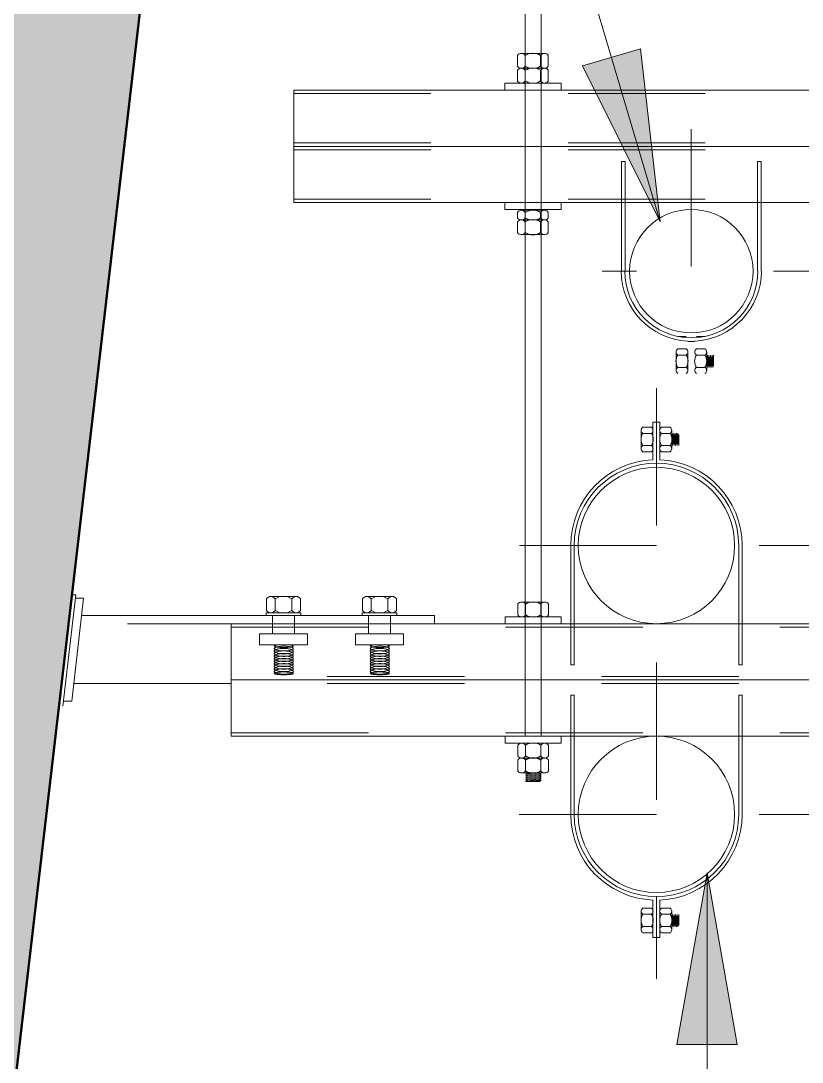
# Model space of a CAD drawing. Header units: metres. Extents: x -353 to -169, y 1 to 28.
# Drawn here: x -218.705 to -218.136, y 20.303 to 21.062 of the extents above; entities that cross this region are included whole.
import ezdxf

# ---------------------------------------------------------------- set-up
doc = ezdxf.new("R2010")
doc.units = ezdxf.units.M
for name, pattern in [('Hidden - Small', [0.002294, 0.0015, -0.0007938]), ('JacobsCenter', [0.015, 0.009, -0.0015, 0.003, -0.0015]), ('JacobsDash', [0.0045, 0.003, -0.0015])]:
    doc.linetypes.add(name, pattern=pattern)
for name, color, linetype, lineweight in [('A-DETL', 7, 'Continuous', 13), ('G-ANNO-TEXT', 7, 'Continuous', 9), ('S-BEAM', 7, 'Continuous', 50)]:
    doc.layers.add(name, color=color, linetype=linetype, lineweight=lineweight)

# ---------------------------------------------------------------- blocks, each defined once
blk = doc.blocks.new('06_SFR_GCT_Girder_SuperT_BR08Edge_CS - Super T - 1815-6539906-DRG-2873022 - SECTION 1')
at = {"layer": 'S-BEAM', "true_color": 0xc8c8c8}
blk.add_hatch(color=9, dxfattribs=at).paths.add_polyline_path([(-1112.31201, 19.84237), (-1112.2973, 19.8551), (-1112.10606, 21.48941), (-1112.00368, 21.56208), (-1111.61438, 21.5549), (-1111.61255, 21.64489), (-1112.18684, 21.65547), (-1112.18735, 21.63048), (-1112.21272, 21.63095), (-1112.37694, 20.22331), (-1112.6474, 20.17863), (-1112.91585, 20.23325), (-1113.02282, 21.64588), (-1113.04819, 21.64635), (-1113.04768, 21.67135), (-1113.62197, 21.68194), (-1113.62379, 21.59195), (-1113.23449, 21.58477), (-1113.13453, 21.50791), (-1113.01037, 19.86825), (-1112.99619, 19.85499), (-1112.37694, 19.84357)])
at = {"layer": 'S-BEAM'}
blk.add_line((-1112.2973, 19.8551), (-1112.10669, 21.48896), dxfattribs=at)

msp = doc.modelspace()

# ---------------------------------------------------------------- hatches: boundary and pattern name
at = {"layer": 'G-ANNO-TEXT'}
for points in [[(-218.23913, 20.91586), (-218.2535, 21.04198), (-218.29577, 21.02946)], [(-218.20495, 20.44103), (-218.22699, 20.31603), (-218.18291, 20.31603)]]:
    msp.add_hatch(color=256, dxfattribs=at).paths.add_polyline_path(points)

# ---------------------------------------------------------------- linework, layer by layer
at = {"layer": 'A-DETL', "lineweight": 18}
for p, q in [((-218.33753, 20.54077), (-218.33753, 21.5597)), ((-218.32585, 20.54077), (-218.32585, 21.55949))]:
    msp.add_line(p, q, dxfattribs=at)
at = {"layer": 'A-DETL', "lineweight": 9}
for p, q in [((-218.34026, 21.03856), (-218.33185, 21.03856)), ((-218.33185, 21.03856), (-218.32343, 21.03856)), ((-218.34307, 21.03701), (-218.34307, 21.02923)), ((-218.33746, 21.03701), (-218.33746, 21.02923)), ((-218.32624, 21.03701), (-218.32624, 21.02923)), ((-218.32064, 21.03701), (-218.32064, 21.02923)), ((-218.34307, 21.0262), (-218.34307, 21.01842)), ((-218.34026, 21.02775), (-218.33185, 21.02775)), ((-218.34026, 21.02775), (-218.33185, 21.02775)), ((-218.33746, 21.0262), (-218.33746, 21.01842)), ((-218.33185, 21.02775), (-218.32343, 21.02775)), ((-218.33185, 21.02775), (-218.32343, 21.02775)), ((-218.32624, 21.0262), (-218.32624, 21.01842)), ((-218.32064, 21.0262), (-218.32064, 21.01842)), ((-218.35235, 21.01677), (-218.31135, 21.01677)), ((-218.35235, 21.01677), (-218.35235, 21.01177)), ((-218.34026, 21.01695), (-218.33185, 21.01695)), ((-218.33185, 21.01695), (-218.32343, 21.01695)), ((-218.31135, 21.01677), (-218.31135, 21.01177)), ((-217.7812, 20.97077), (-218.5062, 20.97077)), ((-217.6062, 20.97077), (-218.5062, 20.97077)), ((-218.26718, 20.87977), (-218.26718, 20.95977)), ((-218.26468, 20.87977), (-218.26468, 20.95977)), ((-218.16809, 20.87977), (-218.16809, 20.95977)), ((-218.16559, 20.87977), (-218.16559, 20.95977)), ((-218.35235, 20.92477), (-218.35235, 20.92977)), ((-218.35235, 20.92477), (-218.31135, 20.92477)), ((-218.34026, 20.92414), (-218.33185, 20.92414)), ((-218.33185, 20.92414), (-218.32343, 20.92414)), ((-218.31135, 20.92477), (-218.31135, 20.92977)), ((-218.34307, 20.92259), (-218.34307, 20.9187)), ((-218.34026, 20.91723), (-218.33185, 20.91723)), ((-218.34026, 20.91723), (-218.33185, 20.91723)), ((-218.33746, 20.92259), (-218.33746, 20.9187)), ((-218.33185, 20.91723), (-218.32343, 20.91723)), ((-218.33185, 20.91723), (-218.32343, 20.91723)), ((-218.32624, 20.92259), (-218.32624, 20.9187)), ((-218.32064, 20.92259), (-218.32064, 20.9187)), ((-218.34307, 20.91568), (-218.34307, 20.9079)), ((-218.33746, 20.91568), (-218.33746, 20.9079)), ((-218.32624, 20.91568), (-218.32624, 20.9079)), ((-218.32064, 20.91568), (-218.32064, 20.9079)), ((-218.34026, 20.90643), (-218.33185, 20.90643)), ((-218.33185, 20.90643), (-218.32343, 20.90643)), ((-218.22628, 20.83214), (-218.22007, 20.83214)), ((-218.21389, 20.8286), (-218.21889, 20.8286)), ((-218.20644, 20.83214), (-218.21265, 20.83214)), ((-218.22752, 20.8141), (-218.22752, 20.82083)), ((-218.22752, 20.8141), (-218.22752, 20.82083)), ((-218.22628, 20.82305), (-218.22007, 20.82305)), ((-218.22628, 20.81858), (-218.22007, 20.81858)), ((-218.21889, 20.8141), (-218.21889, 20.82083)), ((-218.20644, 20.82305), (-218.21265, 20.82305)), ((-218.20644, 20.81858), (-218.21265, 20.81858)), ((-218.2052, 20.82081), (-218.2052, 20.8141)), ((-218.20464, 20.81846), (-218.2052, 20.80946)), ((-218.20408, 20.81743), (-218.20464, 20.81049)), ((-218.20352, 20.81846), (-218.20408, 20.80946)), ((-218.20295, 20.81743), (-218.20352, 20.81049)), ((-218.20239, 20.81846), (-218.20295, 20.80946)), ((-218.20183, 20.81743), (-218.20239, 20.81049)), ((-218.20127, 20.81846), (-218.20183, 20.80946)), ((-218.2007, 20.81743), (-218.20127, 20.81049)), ((-218.2007, 20.80946), (-218.20014, 20.81846)), ((-218.20014, 20.81846), (-218.20014, 20.81049)), ((-218.22752, 20.80738), (-218.22752, 20.8141)), ((-218.22752, 20.80738), (-218.22752, 20.8141)), ((-218.22628, 20.80962), (-218.22007, 20.80962)), ((-218.21889, 20.80738), (-218.21889, 20.8141)), ((-218.20644, 20.80962), (-218.21265, 20.80962)), ((-218.2052, 20.8141), (-218.2052, 20.80737)), ((-218.25172, 20.76603), (-218.2455, 20.76603)), ((-218.23933, 20.76958), (-218.24433, 20.76958)), ((-218.24433, 20.74222), (-218.24433, 20.76958)), ((-218.24183, 20.73977), (-218.24183, 20.76958)), ((-218.23933, 20.74222), (-218.23933, 20.76958)), ((-218.23188, 20.76603), (-218.23809, 20.76603)), ((-218.25295, 20.76379), (-218.25295, 20.75708)), ((-218.25295, 20.76379), (-218.25295, 20.75708)), ((-218.25295, 20.75708), (-218.25295, 20.75035)), ((-218.25295, 20.75708), (-218.25295, 20.75035)), ((-218.25172, 20.76155), (-218.2455, 20.76155)), ((-218.24433, 20.76379), (-218.24433, 20.75708)), ((-218.24433, 20.75708), (-218.24433, 20.75035)), ((-218.23188, 20.76155), (-218.23809, 20.76155)), ((-218.23064, 20.75708), (-218.23064, 20.7638)), ((-218.23008, 20.75271), (-218.23064, 20.76171)), ((-218.23064, 20.75036), (-218.23064, 20.75708)), ((-218.22952, 20.75374), (-218.23008, 20.76068)), ((-218.22895, 20.75271), (-218.22952, 20.76171)), ((-218.22839, 20.75374), (-218.22895, 20.76068)), ((-218.22783, 20.75271), (-218.22839, 20.76171)), ((-218.22727, 20.75374), (-218.22783, 20.76068)), ((-218.2267, 20.75271), (-218.22727, 20.76171)), ((-218.22614, 20.75374), (-218.2267, 20.76068)), ((-218.22614, 20.76171), (-218.22558, 20.75271)), ((-218.22558, 20.75271), (-218.22558, 20.76068)), ((-218.25172, 20.7526), (-218.2455, 20.7526)), ((-218.23188, 20.7526), (-218.23809, 20.7526)), ((-218.25172, 20.74812), (-218.2455, 20.74812)), ((-218.23188, 20.74812), (-218.23809, 20.74812)), ((-218.30433, 20.67977), (-218.30433, 20.59277)), ((-218.30183, 20.67977), (-218.30183, 20.59277)), ((-218.18183, 20.67977), (-218.18183, 20.59277)), ((-218.17933, 20.67977), (-218.17933, 20.59277)), ((-218.5137, 20.64263), (-218.52297, 20.64263)), ((-218.5137, 20.64263), (-218.52297, 20.64263)), ((-218.50445, 20.64263), (-218.5137, 20.64263)), ((-218.50445, 20.64263), (-218.5137, 20.64263)), ((-218.4437, 20.64263), (-218.45297, 20.64263)), ((-218.4437, 20.64263), (-218.45297, 20.64263)), ((-218.43445, 20.64263), (-218.4437, 20.64263)), ((-218.43445, 20.64263), (-218.4437, 20.64263)), ((-218.52604, 20.64093), (-218.52604, 20.63237)), ((-218.51987, 20.64093), (-218.51987, 20.63237)), ((-218.50753, 20.64093), (-218.50753, 20.63237)), ((-218.50137, 20.64093), (-218.50137, 20.63237)), ((-218.45604, 20.64093), (-218.45604, 20.63237)), ((-218.44987, 20.64093), (-218.44987, 20.63237)), ((-218.43753, 20.64093), (-218.43753, 20.63237)), ((-218.43137, 20.64093), (-218.43137, 20.63237)), ((-218.34291, 20.63702), (-218.34291, 20.62924)), ((-218.3373, 20.63702), (-218.3373, 20.62924)), ((-218.32609, 20.63702), (-218.32609, 20.62924)), ((-218.32048, 20.63702), (-218.32048, 20.62924)), ((-218.50105, 20.63075), (-218.52635, 20.63075)), ((-218.52635, 20.63075), (-218.52635, 20.62877)), ((-218.52635, 20.62877), (-218.50105, 20.62877)), ((-218.5137, 20.63075), (-218.52297, 20.63075)), ((-218.50445, 20.63075), (-218.5137, 20.63075)), ((-218.50105, 20.62877), (-218.50105, 20.63075)), ((-218.43105, 20.63075), (-218.45635, 20.63075)), ((-218.45635, 20.63075), (-218.45635, 20.62877)), ((-218.45635, 20.62877), (-218.43105, 20.62877)), ((-218.4437, 20.63075), (-218.45297, 20.63075)), ((-218.43445, 20.63075), (-218.4437, 20.63075)), ((-218.43105, 20.62877), (-218.43105, 20.63075)), ((-218.35219, 20.62777), (-218.31119, 20.62777)), ((-218.35219, 20.62777), (-218.35219, 20.62277)), ((-218.34011, 20.62777), (-218.33169, 20.62777)), ((-218.33169, 20.62777), (-218.32327, 20.62777)), ((-218.31119, 20.62777), (-218.31119, 20.62277)), ((-218.30433, 20.59277), (-218.30183, 20.59277)), ((-218.18183, 20.59277), (-218.17933, 20.59277)), ((-217.58183, 20.58177), (-218.55183, 20.58177)), ((-218.30433, 20.57077), (-218.30183, 20.57077)), ((-218.30433, 20.48377), (-218.30433, 20.57077)), ((-218.30183, 20.48377), (-218.30183, 20.57077)), ((-218.18183, 20.48377), (-218.18183, 20.57077)), ((-218.18183, 20.57077), (-218.17933, 20.57077)), ((-218.17933, 20.48377), (-218.17933, 20.57077)), ((-218.35219, 20.53577), (-218.35219, 20.54077)), ((-218.31119, 20.53577), (-218.31119, 20.54077)), ((-218.35219, 20.53577), (-218.31119, 20.53577)), ((-218.34291, 20.52633), (-218.34291, 20.53411)), ((-218.34011, 20.53559), (-218.33169, 20.53559)), ((-218.3373, 20.52633), (-218.3373, 20.53411)), ((-218.33169, 20.53559), (-218.32327, 20.53559)), ((-218.32609, 20.52633), (-218.32609, 20.53411)), ((-218.32048, 20.52633), (-218.32048, 20.53411)), ((-218.34291, 20.51553), (-218.34291, 20.52331)), ((-218.34011, 20.52478), (-218.33169, 20.52478)), ((-218.34011, 20.52478), (-218.33169, 20.52478)), ((-218.3373, 20.51553), (-218.3373, 20.52331)), ((-218.33169, 20.52478), (-218.32327, 20.52478)), ((-218.33169, 20.52478), (-218.32327, 20.52478)), ((-218.32609, 20.51553), (-218.32609, 20.52331)), ((-218.32048, 20.51553), (-218.32048, 20.52331)), ((-218.34011, 20.51398), (-218.33169, 20.51398)), ((-218.33587, 20.51398), (-218.33716, 20.51328)), ((-218.33716, 20.51328), (-218.32589, 20.51398)), ((-218.33169, 20.51398), (-218.32327, 20.51398)), ((-218.32717, 20.51328), (-218.32589, 20.51398)), ((-218.32717, 20.51328), (-218.32589, 20.51398)), ((-218.33716, 20.51328), (-218.33587, 20.51257)), ((-218.33587, 20.51257), (-218.33716, 20.51187)), ((-218.33716, 20.51187), (-218.32589, 20.51257)), ((-218.33716, 20.51187), (-218.33587, 20.51116)), ((-218.33587, 20.51116), (-218.33716, 20.51046)), ((-218.33716, 20.51046), (-218.32589, 20.51116)), ((-218.33716, 20.51046), (-218.33587, 20.50975)), ((-218.33587, 20.50975), (-218.33716, 20.50905)), ((-218.33716, 20.50905), (-218.32589, 20.50975)), ((-218.33716, 20.50905), (-218.33587, 20.50834)), ((-218.32589, 20.50834), (-218.33716, 20.50764)), ((-218.33716, 20.50764), (-218.33587, 20.50834)), ((-218.33716, 20.50764), (-218.32717, 20.50764)), ((-218.33587, 20.51257), (-218.32717, 20.51328)), ((-218.33587, 20.51116), (-218.32717, 20.51187)), ((-218.33587, 20.50975), (-218.32717, 20.51046)), ((-218.33587, 20.50834), (-218.32717, 20.50905)), ((-218.32589, 20.51257), (-218.32717, 20.51328)), ((-218.32589, 20.51257), (-218.32717, 20.51328)), ((-218.32717, 20.51187), (-218.32589, 20.51257)), ((-218.32589, 20.51116), (-218.32717, 20.51187)), ((-218.32717, 20.51046), (-218.32589, 20.51116)), ((-218.32589, 20.50975), (-218.32717, 20.51046)), ((-218.32717, 20.50905), (-218.32589, 20.50975)), ((-218.32717, 20.50905), (-218.32589, 20.50834)), ((-218.32717, 20.50764), (-218.32589, 20.50834)), ((-218.24183, 20.42377), (-218.24183, 20.39396)), ((-218.25172, 20.41542), (-218.2455, 20.41542)), ((-218.24433, 20.42132), (-218.24433, 20.39396)), ((-218.23933, 20.42132), (-218.23933, 20.39396)), ((-218.23188, 20.41542), (-218.23809, 20.41542)), ((-218.25295, 20.40646), (-218.25295, 20.41319)), ((-218.25295, 20.40646), (-218.25295, 20.41319)), ((-218.25172, 20.41094), (-218.2455, 20.41094)), ((-218.24433, 20.40646), (-218.24433, 20.41319)), ((-218.23188, 20.41094), (-218.23809, 20.41094)), ((-218.23064, 20.41318), (-218.23064, 20.40646)), ((-218.23008, 20.41082), (-218.23064, 20.40182)), ((-218.22952, 20.4098), (-218.23008, 20.40285)), ((-218.22895, 20.41082), (-218.22952, 20.40182)), ((-218.22839, 20.4098), (-218.22895, 20.40285)), ((-218.22783, 20.41082), (-218.22839, 20.40182)), ((-218.22727, 20.4098), (-218.22783, 20.40285)), ((-218.2267, 20.41082), (-218.22727, 20.40182)), ((-218.22614, 20.4098), (-218.2267, 20.40285)), ((-218.22614, 20.40182), (-218.22558, 20.41082)), ((-218.22558, 20.41082), (-218.22558, 20.40285)), ((-218.25295, 20.39975), (-218.25295, 20.40646)), ((-218.25295, 20.39975), (-218.25295, 20.40646)), ((-218.25172, 20.40198), (-218.2455, 20.40198)), ((-218.24433, 20.39975), (-218.24433, 20.40646)), ((-218.23188, 20.40198), (-218.23809, 20.40198)), ((-218.23064, 20.40646), (-218.23064, 20.39973)), ((-218.25172, 20.39751), (-218.2455, 20.39751)), ((-218.23933, 20.39396), (-218.24433, 20.39396)), ((-218.23188, 20.39751), (-218.23809, 20.39751))]:
    msp.add_line(p, q, dxfattribs=at)
at = {"layer": 'A-DETL'}
for p, q in [((-218.5062, 21.01177), (-217.6062, 21.01177)), ((-218.5062, 21.01177), (-218.5062, 20.92977)), ((-218.26718, 20.95977), (-218.26468, 20.95977)), ((-218.16809, 20.95977), (-218.16559, 20.95977)), ((-218.5062, 20.92977), (-217.6062, 20.92977)), ((-218.66518, 20.64389), (-218.67449, 20.56264)), ((-218.66518, 20.64389), (-218.66843, 20.64389)), ((-218.65944, 20.64127), (-218.66803, 20.56627)), ((-218.65944, 20.64127), (-218.66518, 20.64127)), ((-218.4037, 20.62877), (-218.66087, 20.62877)), ((-218.4037, 20.62877), (-218.4037, 20.62277)), ((-218.55183, 20.62277), (-217.58183, 20.62277)), ((-218.55183, 20.62277), (-218.55183, 20.54077)), ((-218.55183, 20.57927), (-218.66654, 20.57927)), ((-218.66803, 20.56627), (-218.67407, 20.56627)), ((-218.55183, 20.54077), (-217.58183, 20.54077))]:
    msp.add_line(p, q, dxfattribs=at)
at = {"layer": 'A-DETL', "linetype": 'JacobsDash', "lineweight": 9}
for p, q in [((-218.5062, 21.00927), (-217.6062, 21.00927)), ((-217.6062, 20.97327), (-218.5062, 20.97327)), ((-217.6062, 20.96827), (-218.5062, 20.96827)), ((-218.5062, 20.93227), (-217.6062, 20.93227)), ((-218.55183, 20.62027), (-217.58183, 20.62027)), ((-217.58183, 20.58427), (-218.55183, 20.58427)), ((-217.58183, 20.57927), (-218.55183, 20.57927)), ((-218.55183, 20.54327), (-217.58183, 20.54327))]:
    msp.add_line(p, q, dxfattribs=at)
at = {"layer": 'A-DETL', "linetype": 'JacobsCenter', "lineweight": 9}
for p, q in [((-218.21639, 20.98327), (-218.21639, 20.79327)), ((-218.24183, 20.7944), (-218.24183, 20.36377)), ((-218.34169, 20.67977), (-218.14183, 20.67977)), ((-218.16683, 20.67977), (-217.96683, 20.67977)), ((-218.32328, 20.63857), (-218.34035, 20.63857)), ((-218.34183, 20.48377), (-218.14183, 20.48377)), ((-218.16683, 20.48377), (-217.96683, 20.48377))]:
    msp.add_line(p, q, dxfattribs=at)
at = {"layer": 'A-DETL', "linetype": 'JacobsCenter'}
msp.add_line((-217.85639, 20.87977), (-218.28139, 20.87977), dxfattribs=at)
at = {"layer": 'A-DETL', "linetype": 'Hidden - Small', "lineweight": 9}
for p, q in [((-218.5217, 20.61526), (-218.5217, 20.62877)), ((-218.5057, 20.61526), (-218.5057, 20.62877)), ((-218.4517, 20.61526), (-218.4517, 20.62877)), ((-218.4357, 20.61526), (-218.4357, 20.62877)), ((-218.5312, 20.61526), (-218.4962, 20.61526)), ((-218.5312, 20.60726), (-218.5312, 20.61526)), ((-218.4962, 20.60726), (-218.4962, 20.61526)), ((-218.4612, 20.61526), (-218.4262, 20.61526)), ((-218.4612, 20.60726), (-218.4612, 20.61526)), ((-218.4262, 20.60726), (-218.4262, 20.61526)), ((-218.4962, 20.60726), (-218.5312, 20.60726)), ((-218.4262, 20.60726), (-218.4612, 20.60726))]:
    msp.add_line(p, q, dxfattribs=at)
at = {"layer": 'A-DETL', "linetype": 'JacobsDash'}
msp.add_line((-218.52731, 20.62277), (-218.66156, 20.62277), dxfattribs=at)
at = {"layer": 'A-DETL', "color": 143, "lineweight": 18, "true_color": 0x78aac8}
for centre, radius in [((-218.21639, 20.87977), 0.045), ((-218.24183, 20.67977), 0.057), ((-218.24183, 20.48377), 0.057)]:
    msp.add_circle(centre, radius, dxfattribs=at)
at = {"layer": 'A-DETL', "lineweight": 9}
for centre, radius, start, end in [((-218.34026, 21.03525), 0.00331, 32.13554, 147.86446), ((-218.33185, 21.0283), 0.01035, 57.20842, 122.79158), ((-218.32344, 21.03525), 0.00331, 32.1346, 147.8654), ((-218.32344, 21.03525), 0.00331, 32.1346, 147.8654), ((-218.34026, 21.03099), 0.00331, 212.13554, 327.86446), ((-218.34026, 21.02444), 0.00331, 32.13554, 147.86446), ((-218.33185, 21.03793), 0.01035, 237.20842, 302.79158), ((-218.33185, 21.0175), 0.01035, 57.20842, 122.79158), ((-218.32344, 21.03099), 0.00331, 212.1346, 327.8654), ((-218.32344, 21.03099), 0.00331, 212.1346, 327.8654), ((-218.32344, 21.02444), 0.00331, 32.1346, 147.8654), ((-218.32344, 21.02444), 0.00331, 32.1346, 147.8654), ((-218.34026, 21.02018), 0.00331, 212.13554, 327.86446), ((-218.33185, 21.02713), 0.01035, 237.20842, 302.79158), ((-218.32344, 21.02018), 0.00331, 212.1346, 327.8654), ((-218.32344, 21.02018), 0.00331, 212.1346, 327.8654), ((-218.34026, 20.92083), 0.00331, 32.13554, 147.86446), ((-218.33185, 20.91389), 0.01035, 57.20842, 122.79158), ((-218.32344, 20.92083), 0.00331, 32.1346, 147.8654), ((-218.32344, 20.92083), 0.00331, 32.1346, 147.8654), ((-218.34026, 20.92046), 0.00331, 212.13554, 327.86446), ((-218.34026, 20.91392), 0.00331, 32.13554, 147.86446), ((-218.33185, 20.92741), 0.01035, 237.20842, 302.79158), ((-218.33185, 20.90698), 0.01035, 57.20842, 122.79158), ((-218.32344, 20.92046), 0.00331, 212.1346, 327.8654), ((-218.32344, 20.92046), 0.00331, 212.1346, 327.8654), ((-218.32344, 20.91392), 0.00331, 32.1346, 147.8654), ((-218.32344, 20.91392), 0.00331, 32.1346, 147.8654), ((-218.34026, 20.90966), 0.00331, 212.13554, 327.86446), ((-218.33185, 20.9166), 0.01035, 237.20842, 302.79158), ((-218.32344, 20.90966), 0.00331, 212.1346, 327.8654), ((-218.32344, 20.90966), 0.00331, 212.1346, 327.8654), ((-218.21639, 20.87977), 0.05105, 180, 267.19301), ((-218.21639, 20.87977), 0.04855, 180, 0), ((-218.21639, 20.87977), 0.05105, 272.80699, 0), ((-218.21933, 20.8141), 0.00827, 147.20842, 212.79158), ((-218.22487, 20.82081), 0.00264, 122.1346, 237.8654), ((-218.22487, 20.82081), 0.00264, 122.1346, 237.8654), ((-218.22147, 20.82081), 0.00264, 302.1346, 57.8654), ((-218.22147, 20.82081), 0.00264, 302.1346, 57.8654), ((-218.22702, 20.8141), 0.00827, 327.20842, 32.79158), ((-218.2057, 20.8141), 0.00827, 147.20842, 212.79158), ((-218.21125, 20.82081), 0.00264, 122.13554, 237.86446), ((-218.20785, 20.82081), 0.00264, 302.13554, 57.86446), ((-218.21339, 20.8141), 0.00827, 327.20842, 32.79158), ((-218.22487, 20.80738), 0.00264, 122.13554, 237.86446), ((-218.22147, 20.80738), 0.00264, 302.13554, 57.86446), ((-218.21125, 20.80738), 0.00264, 122.1346, 237.8654), ((-218.21125, 20.80738), 0.00264, 122.1346, 237.8654), ((-218.20785, 20.80738), 0.00264, 302.1346, 57.8654), ((-218.20785, 20.80738), 0.00264, 302.1346, 57.8654), ((-218.25031, 20.76379), 0.00264, 122.13554, 237.86446), ((-218.24691, 20.76379), 0.00264, 302.13554, 57.86446), ((-218.23668, 20.76379), 0.00264, 122.1346, 237.8654), ((-218.23668, 20.76379), 0.00264, 122.1346, 237.8654), ((-218.23328, 20.76379), 0.00264, 302.1346, 57.8654), ((-218.23328, 20.76379), 0.00264, 302.1346, 57.8654), ((-218.24477, 20.75708), 0.00827, 147.20842, 212.79158), ((-218.25245, 20.75708), 0.00827, 327.20842, 32.79158), ((-218.23114, 20.75708), 0.00827, 147.20842, 212.79158), ((-218.23883, 20.75708), 0.00827, 327.20842, 32.79158), ((-218.25031, 20.75036), 0.00264, 122.1346, 237.8654), ((-218.25031, 20.75036), 0.00264, 122.1346, 237.8654), ((-218.24691, 20.75036), 0.00264, 302.1346, 57.8654), ((-218.24691, 20.75036), 0.00264, 302.1346, 57.8654), ((-218.23668, 20.75036), 0.00264, 122.13554, 237.86446), ((-218.23328, 20.75036), 0.00264, 302.13554, 57.86446), ((-218.24183, 20.67977), 0.0625, 92.29244, 180), ((-218.24183, 20.67977), 0.0625, 0, 87.70756), ((-218.24183, 20.67977), 0.06, 0, 180), ((-218.52296, 20.63899), 0.00364, 32.1346, 147.8654), ((-218.52296, 20.63899), 0.00364, 32.1346, 147.8654), ((-218.5137, 20.63135), 0.01139, 57.20842, 122.79158), ((-218.50445, 20.63899), 0.00364, 32.13554, 147.86446), ((-218.45296, 20.63899), 0.00364, 32.1346, 147.8654), ((-218.45296, 20.63899), 0.00364, 32.1346, 147.8654), ((-218.4437, 20.63135), 0.01139, 57.20842, 122.79158), ((-218.43445, 20.63899), 0.00364, 32.13554, 147.86446), ((-218.34011, 20.63526), 0.00331, 32.13554, 147.86446), ((-218.33169, 20.62832), 0.01035, 57.20842, 122.79158), ((-218.32328, 20.63526), 0.00331, 32.1346, 147.8654), ((-218.32328, 20.63526), 0.00331, 32.1346, 147.8654), ((-218.52296, 20.63431), 0.00364, 212.1346, 327.8654), ((-218.52296, 20.63431), 0.00364, 212.1346, 327.8654), ((-218.5137, 20.64194), 0.01139, 237.20842, 302.79158), ((-218.50445, 20.63431), 0.00364, 212.13554, 327.86446), ((-218.45296, 20.63431), 0.00364, 212.1346, 327.8654), ((-218.45296, 20.63431), 0.00364, 212.1346, 327.8654), ((-218.4437, 20.64194), 0.01139, 237.20842, 302.79158), ((-218.43445, 20.63431), 0.00364, 212.13554, 327.86446), ((-218.34011, 20.631), 0.00331, 212.13554, 327.86446), ((-218.33169, 20.63795), 0.01035, 237.20842, 302.79158), ((-218.32328, 20.631), 0.00331, 212.1346, 327.8654), ((-218.32328, 20.631), 0.00331, 212.1346, 327.8654), ((-218.34011, 20.53235), 0.00331, 32.13554, 147.86446), ((-218.33169, 20.52541), 0.01035, 57.20842, 122.79158), ((-218.32328, 20.53235), 0.00331, 32.1346, 147.8654), ((-218.32328, 20.53235), 0.00331, 32.1346, 147.8654), ((-218.34011, 20.52809), 0.00331, 212.13554, 327.86446), ((-218.34011, 20.52155), 0.00331, 32.13554, 147.86446), ((-218.33169, 20.53504), 0.01035, 237.20842, 302.79158), ((-218.33169, 20.51461), 0.01035, 57.20842, 122.79158), ((-218.32328, 20.52809), 0.00331, 212.1346, 327.8654), ((-218.32328, 20.52809), 0.00331, 212.1346, 327.8654), ((-218.32328, 20.52155), 0.00331, 32.1346, 147.8654), ((-218.32328, 20.52155), 0.00331, 32.1346, 147.8654), ((-218.34011, 20.51729), 0.00331, 212.13554, 327.86446), ((-218.33169, 20.52424), 0.01035, 237.20842, 302.79158), ((-218.32328, 20.51729), 0.00331, 212.1346, 327.8654), ((-218.32328, 20.51729), 0.00331, 212.1346, 327.8654), ((-218.24183, 20.48377), 0.0625, 180, 267.70756), ((-218.24183, 20.48377), 0.06, 180, 360), ((-218.24183, 20.48377), 0.0625, 272.29244, 0), ((-218.25031, 20.41318), 0.00264, 122.1346, 237.8654), ((-218.25031, 20.41318), 0.00264, 122.1346, 237.8654), ((-218.24691, 20.41318), 0.00264, 302.1346, 57.8654), ((-218.24691, 20.41318), 0.00264, 302.1346, 57.8654), ((-218.23668, 20.41318), 0.00264, 122.13554, 237.86446), ((-218.23328, 20.41318), 0.00264, 302.13554, 57.86446), ((-218.24477, 20.40646), 0.00827, 147.20842, 212.79158), ((-218.25245, 20.40646), 0.00827, 327.20842, 32.79158), ((-218.23114, 20.40646), 0.00827, 147.20842, 212.79158), ((-218.23883, 20.40646), 0.00827, 327.20842, 32.79158), ((-218.25031, 20.39975), 0.00264, 122.13554, 237.86446), ((-218.24691, 20.39975), 0.00264, 302.13554, 57.86446), ((-218.23668, 20.39975), 0.00264, 122.1346, 237.8654), ((-218.23668, 20.39975), 0.00264, 122.1346, 237.8654), ((-218.23328, 20.39975), 0.00264, 302.1346, 57.8654), ((-218.23328, 20.39975), 0.00264, 302.1346, 57.8654)]:
    msp.add_arc(centre, radius, start, end, dxfattribs=at)
at = {"layer": 'A-DETL', "linetype": 'JacobsDash', "lineweight": 9}
for centre in [(-218.51347, 20.6065), (-218.44347, 20.6065)]:
    msp.add_ellipse(centre, major_axis=(0.00694, 0), ratio=0.155559, start_param=2.351216, end_param=7.073562, dxfattribs=at)
for centre, ratio in [((-218.51347, 20.60464), 0.253311), ((-218.51347, 20.60279), 0.285201), ((-218.44347, 20.60464), 0.253311), ((-218.44347, 20.60279), 0.285201), ((-218.51347, 20.60093), 0.285201), ((-218.51347, 20.59908), 0.285201), ((-218.51347, 20.59723), 0.285201), ((-218.51347, 20.59537), 0.285201), ((-218.44347, 20.60093), 0.285201), ((-218.44347, 20.59908), 0.285201), ((-218.44347, 20.59723), 0.285201), ((-218.44347, 20.59537), 0.285201), ((-218.51347, 20.59352), 0.285201), ((-218.51347, 20.59166), 0.285201), ((-218.51347, 20.58981), 0.285201), ((-218.51347, 20.58795), 0.285201), ((-218.44347, 20.59352), 0.285201), ((-218.44347, 20.59166), 0.285201), ((-218.44347, 20.58981), 0.285201), ((-218.44347, 20.58795), 0.285201), ((-218.51347, 20.58657), 0.147434), ((-218.44347, 20.58657), 0.147434)]:
    msp.add_ellipse(centre, major_axis=(0.00694, 0), ratio=ratio, dxfattribs=at)
at = {"layer": 'G-ANNO-TEXT'}
for p, q in [((-218.23913, 20.91586), (-218.97303, 23.39346)), ((-218.2535, 21.04198), (-218.29577, 21.02946)), ((-218.23913, 20.91586), (-218.2535, 21.04198)), ((-218.29577, 21.02946), (-218.23913, 20.91586)), ((-218.20495, 20.44103), (-218.22699, 20.31603)), ((-218.18291, 20.31603), (-218.20495, 20.44103)), ((-218.20495, 20.44103), (-218.20495, 18.26847)), ((-218.22699, 20.31603), (-218.18291, 20.31603))]:
    msp.add_line(p, q, dxfattribs=at)

# ---------------------------------------------------------------- block references
at = {"layer": 'S-BEAM'}
msp.add_blockref('06_SFR_GCT_Girder_SuperT_BR08Edge_CS - Super T - 1815-6539906-DRG-2873022 - SECTION 1', (893.53736, 0), dxfattribs=at)

doc.saveas('drawing.dxf')
